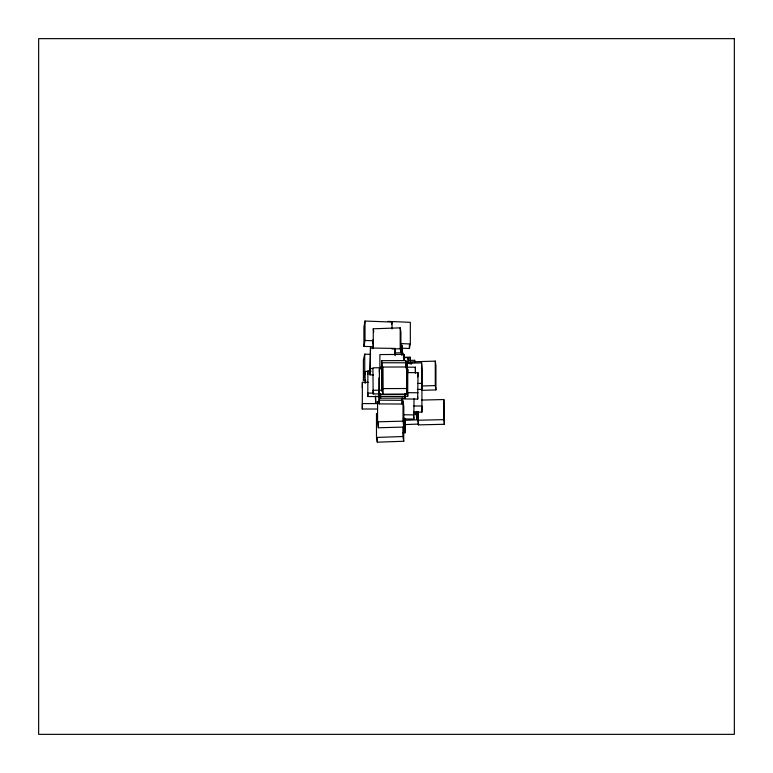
<?xml version="1.0" encoding="UTF-8"?>
<svg xmlns="http://www.w3.org/2000/svg" width="773" height="773" viewBox="0 0 773 773"><rect width="100%" height="100%" fill="white"/><g stroke="black" fill="none" stroke-linecap="round" stroke-linejoin="round"><path stroke-width="1.16" d="M381.736 368.363L381.775 362.759L405.902 362.788L405.873 367.272M381.775 384.326L381.736 389.94L381.63 360.672L405.796 360.585L405.893 366.112M380.548 394.288L380.538 396.433L404.984 396.472L405.004 394.327M373.156 343.666L373.204 339.55L373.204 348.71M421.884 389.65L421.971 383.524L421.884 412.144L413.739 412.125M421.884 412.144L421.971 406.018L413.835 405.999M362.286 387.679L362.373 382.277L368.18 382.297M377.388 409.033L362.286 408.985L362.373 403.574L377.475 403.622M407.758 371.533L407.786 369.262L407.7 396.356L404.105 396.346M367.803 374.519L367.9 371.088L370.286 371.098M379.746 396.597L367.803 396.53L367.9 393.099L373.871 393.128M379.147 403.893L379.263 377.649L379.147 403.893L402.095 404.037L402.211 400.308L379.263 400.163M417.797 376.905L418.019 372.683L407.506 372.576M401.342 398.926L417.691 399.09L418.019 372.683M403.255 418.947L413.797 419.072L414.048 398.723M395.216 355.657L395.216 348.43L370.489 348.024L369.967 374.857L373.494 374.915M369.967 374.857L370.489 348.024M394.694 354.768L395.216 348.43M392.027 328.902L392.027 322.051L365.02 321.046L363.909 326.96L363.909 346.381L373.301 346.729M363.909 346.381L365.02 340.468L365.02 321.046M391.582 324.418L392.027 322.051M401.139 348.15L409.381 348.497L410.328 343.975L410.328 322.322L387.949 321.384M370.644 354.401L364.74 354.131L363.397 359.938L363.397 380.229L365.764 380.335M363.397 380.229L364.74 374.422L364.74 354.131M413.613 414.222L416.009 414.125L417.169 419.836L405.197 420.319M371.079 371.224L365.146 371.455L365.146 383.418M404.443 424.609L418.705 424.058M373.262 348.497L373.262 328.796L400.201 327.858L400.907 331.897L400.907 352.768L395.051 352.971M391.998 349L400.201 348.72L400.907 352.768M376.49 437.431L402.897 436.523L403.719 441.267L377.311 442.175L376.49 437.431L376.49 413.584L376.895 415.951M421.72 390.336L435.933 389.911L435.933 365.455L435.276 361.126L411.584 361.841L411.584 364.17M422.251 385.969L435.276 385.572L435.933 389.911M377.572 421.826L403.023 421.15L403.815 427.083L378.374 427.759L377.572 421.826L377.572 401.467M421.42 400.076L443.857 399.554L444.398 424.28L418.415 424.879L417.874 411.97M417.874 420.241L443.857 419.633L444.398 424.28M407.178 363.175L421.585 362.866L422.213 368.856L422.213 389.35L417.41 389.447M417.98 383.437L421.585 383.36L422.213 389.35M402.714 432.793L405.11 432.735L405.11 418.657M403.322 357.628L408.067 357.541L408.521 362.837M409.893 360.373L414.657 360.305L414.811 362.479M381.263 367.716L372.915 367.822L373.156 393.979L379.118 393.901M372.915 390.297L378.876 390.22M404.163 357.281L410.163 357.213L410.531 363.242M378.934 396.404L375.34 396.443L375.659 402.144L378.055 402.115M404.25 360.633L404.047 354.411L379.881 354.565L379.881 368.76M382.703 367.049L406.704 366.982L406.791 372.944L406.791 394.472L382.79 394.539L382.703 367.049L382.79 394.539M403.506 394.143L379.446 394.23L379.369 368.789L381.775 368.779M382.703 388.587L406.704 388.519L406.791 394.472M381.775 390.23L379.369 390.239L379.446 394.23M407.023 367.204L415.401 367.194L415.439 371.678M380.5 393.776L380.548 398.163L405.071 398.114L405.071 393.505M407.506 392.655L418.019 392.761M403.506 414.763L414.048 414.898M370.489 368.518L372.847 368.557M365.02 340.468L373.233 340.767M400.907 343.579L410.328 343.975M402.772 352.691L403.332 354.749M418.493 422.986L417.662 418.715L417.662 411.806M373.262 328.796L373.784 331.83M405.11 432.735L404.656 418.087M381.031 366.586L381.099 368.421M379.369 368.789L379.446 372.779M407.178 365.639L407.11 361.812L407.178 387.428L407.11 383.611M381.63 360.672L381.727 366.199M381.63 382.239L381.727 387.775M405.941 366.016L405.951 367.88M405.033 393.728L405.071 398.114M382.075 369.794L382.036 366.064L382.075 391.399L382.036 387.669M443.857 399.554L443.857 419.633M435.276 361.126L435.276 385.572M421.585 362.866L421.585 383.36M418.415 411.893L418.415 424.879M417.691 396.733L417.691 399.09M417.169 411.42L417.169 419.836M416.009 411.719L416.009 414.125M415.401 367.194L415.401 373.214M414.657 360.305L414.657 362.634M413.797 416.763L413.797 419.072M410.163 357.213L410.163 364.093M409.381 344.884L409.381 348.497M408.067 357.541L408.067 363.542M407.7 392.79L407.7 396.356M406.704 366.982L406.704 388.519M405.796 360.585L405.796 367.774M404.047 354.411L404.047 360.324M403.719 441.267L403.815 406.724L403.023 400.791L403.023 421.15M402.897 426.986L402.897 436.523M402.115 354.478L401.892 345.048L401.892 355.619M402.211 397.931L402.095 404.037M400.201 327.858L400.201 348.72M380.548 393.554L380.548 398.163M378.374 421.778L378.374 427.759M377.311 438.6L377.311 442.175M375.659 396.114L375.659 402.144M373.156 390.433L373.156 393.979M367.9 371.088L367.803 396.53M362.373 382.277L362.286 408.985M734.35 38.65L38.65 38.65L38.65 734.35L734.35 734.35L734.35 38.65"/></g></svg>
